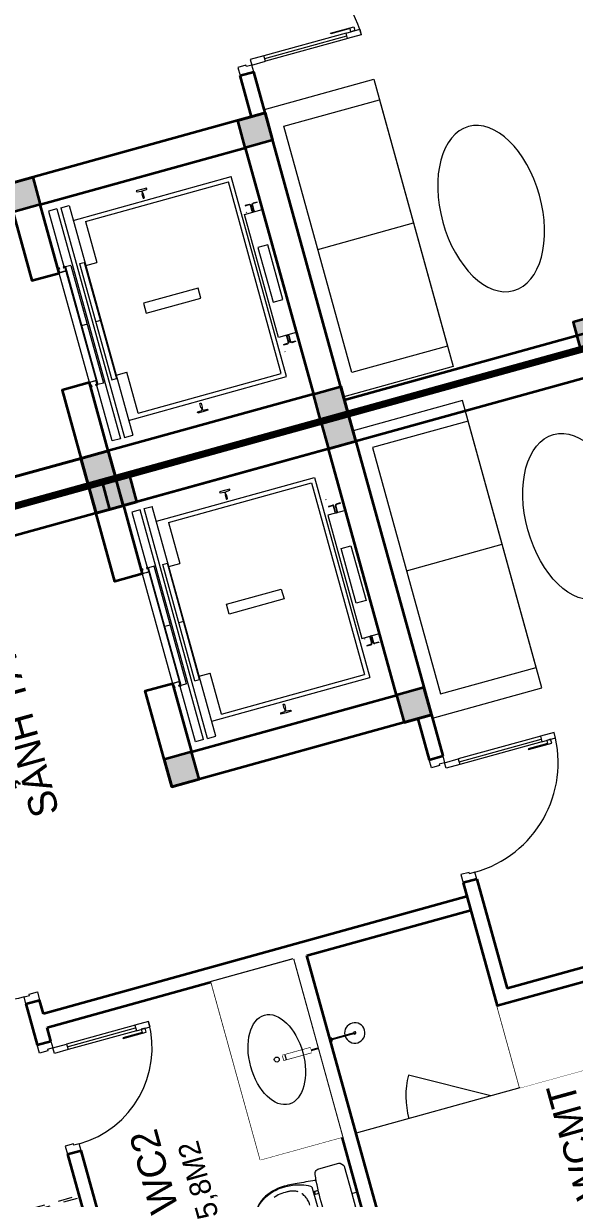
# Model space of a CAD drawing. Header units: metres. Extents: x 568332 to 569219, y 2065964 to 2066430.
# Drawn here: x 568531.89 to 568535.77, y 2066396.78 to 2066405.06 of the extents above; entities that cross this region are included whole.
import ezdxf

# ---------------------------------------------------------------- set-up
doc = ezdxf.new("R2010")
doc.units = ezdxf.units.M
for name, pattern in [('$AUDIT_BAD_LTYPE2', [0]), ('HIDDEN', [0.375, 0.25, -0.125]), ('X-5M-G-MB PHONGNGU$0$HIDDEN2', [0.1875, 0.125, -0.0625]), ('xref-thap C (mb tang 32-2)$0$HIDDEN', [0.375, 0.25, -0.125])]:
    doc.linetypes.add(name, pattern=pattern)
doc.layers.get('0').update_dxf_attribs({"linetype": 'CONTINUOUS'})
doc.layers.get('DEFPOINTS').update_dxf_attribs({"linetype": 'CONTINUOUS'})
for name, color, linetype, lineweight in [('-CONCRETE', 1, 'CONTINUOUS', 35), ('-DIM', 9, 'CONTINUOUS', 13), ('-DOOR', 137, 'CONTINUOUS', 9), ('-FURNITURE', 46, 'CONTINUOUS', 9), ('-LINE1', 7, 'CONTINUOUS', 18), ('-LINE2', 252, 'CONTINUOUS', 9), ('-WALL', 4, 'CONTINUOUS', 35), ('TEXT25', 2, 'CONTINUOUS', 13)]:
    doc.layers.add(name, color=color, linetype=linetype, lineweight=lineweight)
doc.layers.add('-RANH GIOI LO DAT', color=12, linetype='CONTINUOUS')
doc.styles.add('SVN_AVO_thuong', font='')
doc.styles.add('T1', font='', dxfattribs={"height": 200})
doc.styles.get('SVN_AVO_thuong').set_extended_font_data('SVN-Avo')
doc.styles.get('T1').set_extended_font_data('VNgeometric Light')

# ---------------------------------------------------------------- blocks, each defined once
blk = doc.blocks.new('X-5M-DH-2-CORE$0$A$C75E80C28')
at = {"layer": '-LINE2', "linetype": 'Continuous', "ltscale": 2}
for p, q in [((-510.0000099998433, -21.5000000000291), (-510.0000099998579, -50.60000000000582)), ((-506.8000099998899, -21.5000000000291), (-510.0000099998433, -21.5000000000291)), ((-510.0000099998579, -108.5000000000291), (-510.0000099998433, -79.39999999999418)), ((-506.8000099998899, -21.5000000000291), (-506.8000099999044, -50.60000000000582)), ((-506.8000099999044, -108.5000000000291), (-506.8000099998899, -79.39999999999418)), ((-456.2000100000296, -56.79999999998836), (-500.6000099999364, -56.80000000001746)), ((-456.2000100000441, -60), (-500.600009999951, -60.0000000000291)), ((-456.2000100000296, -70), (-500.6000099999364, -70.0000000000291)), ((-456.2000100000296, -73.19999999995343), (-500.6000099999364, -73.19999999998254)), ((-453.2000100000441, -63), (-453.2000100000296, -67)), ((-450.0000099998579, -63), (-450.0000099998433, -67)), ((450.0000100000616, -63), (450.0000100000761, -67)), ((453.200010000015, -63), (453.2000100000296, -67)), ((456.2000100000296, -56.79999999998836), (500.6000100000529, -56.79999999998836)), ((456.200010000015, -60), (500.6000100000383, -60)), ((456.2000100000296, -70), (500.6000100000529, -70)), ((456.2000100000296, -73.19999999995343), (500.6000100000529, -73.19999999995343)), ((506.8000100001227, -21.5), (510.0000100000761, -21.5)), ((506.8000100001227, -21.5), (506.8000100001082, -50.59999999997672)), ((506.8000100001227, -108.5), (506.8000100001227, -79.39999999996508)), ((510.0000100000761, -21.5), (510.0000100000616, -50.59999999997672)), ((510.0000100000761, -108.5), (510.0000100000761, -79.39999999996508)), ((-731.0000002632733, -148.9999999649008), (730.9999997367267, -148.9999999649299)), ((-731.0000002698944, -1304.999999934109), (-731.0000002632733, -148.9999999649008)), ((-556.8000102631631, -112.4999999912397), (-560.0000102631166, -112.4999999912397)), ((456.800009736864, -112.4999999912397), (460.0000097368174, -112.4999999912397)), ((730.9999997301056, -1304.999999934109), (730.9999997367267, -148.9999999649299)), ((-700.0000002632733, -178.9999999649008), (699.9999997367267, -178.9999999649299)), ((-700.0000002699089, -1224.999999934109), (-700.0000002632733, -178.9999999649008)), ((699.9999997300911, -1224.999999934109), (699.9999997367267, -178.9999999649299)), ((-700.0000002699089, -1224.999999934109), (-400.0000002699089, -1224.999999934138)), ((-400.0000002698944, -1304.999999934138), (-400.0000002699089, -1224.999999934138)), ((699.9999997300911, -1224.999999934109), (399.9999997300911, -1224.999999934109)), ((399.9999997301056, -1304.999999934109), (399.9999997300911, -1224.999999934109)), ((839.9999997301056, -1304.999999934109), (-840.0000002698944, -1304.999999934109)), ((-840.0000002698944, -1364.999999934109), (-840.0000002698944, -1304.999999934109)), ((424.9999997301056, -1308.999999934109), (-425.0000002698944, -1308.999999934109)), ((-425.0000002699089, -1342.999999934109), (-425.0000002698944, -1308.999999934109)), ((-2.6989437174052e-07, -1308.999999934109), (-2.699089236557484e-07, -1342.999999934109)), ((424.9999997300911, -1342.999999934109), (424.9999997301056, -1308.999999934109)), ((839.9999997301056, -1364.999999934109), (839.9999997301056, -1304.999999934109)), ((839.9999997301056, -1364.999999934109), (-840.0000002698944, -1364.999999934109)), ((839.9999997301056, -1394.999999934109), (-840.0000002698944, -1394.999999934109)), ((-840.0000002698944, -1394.999999934109), (-840.0000002698944, -1454.999999934109)), ((429.9999997300911, -1405.999999934138), (-430.0000002699089, -1405.999999934109)), ((-430.0000002699089, -1405.999999934109), (-430.0000002698944, -1445.999999934109)), ((424.9999997300911, -1342.999999934109), (-425.0000002699089, -1342.999999934109)), ((-2.699089236557484e-07, -1405.999999934109), (-2.6989437174052e-07, -1445.999999934109)), ((429.9999997300911, -1405.999999934138), (429.9999997301056, -1445.999999934138)), ((839.9999997301056, -1394.999999934109), (839.9999997301056, -1454.999999934109)), ((-840.0000002698944, -1454.999999934109), (-435.0000002698944, -1454.999999934109)), ((-435.0000002698944, -1449.999999934109), (-435.0000002699089, -1459.999999934109)), ((-435.0000002698944, -1449.999999934109), (-400.0000002698944, -1449.999999934138)), ((-435.0000002699089, -1459.999999934109), (-425.0000002699089, -1459.999999934109)), ((-435.0000002698653, -1489.999999934109), (-435.0000002698653, -1499.999999934109)), ((-435.0000002698653, -1489.999999934109), (-425.0000002698653, -1489.999999934109)), ((-433.4000002698012, -1451.599999934086), (-433.4000002698012, -1458.399999934074)), ((-433.4000002698012, -1451.599999934086), (-401.6000002697547, -1451.599999934086)), ((-433.4000002698012, -1458.399999934074), (-425.0000002698944, -1458.399999934074)), ((429.9999997301056, -1445.999999934138), (-430.0000002698944, -1445.999999934109)), ((-425.0000002698944, -1458.399999934074), (-425.0000002699089, -1459.999999934109)), ((-425.0000002698653, -1489.999999934109), (-425.0000002698653, -1491.599999934086)), ((-401.6000002697547, -1451.599999934086), (-401.6000002697256, -1498.399999934074)), ((399.9999997301056, -1449.999999934109), (-400.0000002698944, -1449.999999934138)), ((-400.0000002698944, -1449.999999934138), (-400.0000002698653, -1499.999999934138)), ((399.9999997301056, -1449.999999934109), (399.9999997301347, -1499.999999934109)), ((434.9999997301056, -1449.999999934109), (399.9999997301056, -1449.999999934109)), ((401.5999997301988, -1451.599999934086), (401.5999997302279, -1498.399999934074)), ((433.3999997302453, -1451.599999934086), (401.5999997301988, -1451.599999934086)), ((433.3999997302453, -1458.399999934074), (424.9999997301056, -1458.399999934074)), ((424.9999997301056, -1458.399999934074), (424.9999997301056, -1459.999999934109)), ((434.9999997301056, -1459.999999934109), (424.9999997301056, -1459.999999934109)), ((424.9999997301347, -1489.999999934109), (424.9999997301347, -1491.599999934086)), ((434.9999997301347, -1489.999999934109), (424.9999997301347, -1489.999999934109)), ((433.3999997302453, -1451.599999934086), (433.3999997302453, -1458.399999934074)), ((434.9999997301056, -1449.999999934109), (434.9999997301056, -1459.999999934109)), ((839.9999997301056, -1454.999999934109), (434.9999997301056, -1454.999999934109)), ((434.9999997301347, -1489.999999934109), (434.9999997301347, -1499.999999934109)), ((-435.0000002698653, -1499.999999934109), (-400.0000002698653, -1499.999999934138)), ((-433.4000002697721, -1491.599999934086), (-433.4000002697721, -1498.399999934074)), ((-433.4000002697721, -1491.599999934086), (-425.0000002698653, -1491.599999934086)), ((-433.4000002697721, -1498.399999934074), (-401.6000002697256, -1498.399999934074)), ((434.9999997301347, -1499.999999934109), (399.9999997301347, -1499.999999934109)), ((433.3999997302744, -1498.399999934074), (401.5999997302279, -1498.399999934074)), ((433.3999997302744, -1491.599999934086), (424.9999997301347, -1491.599999934086)), ((433.3999997302744, -1491.599999934086), (433.3999997302744, -1498.399999934074))]:
    blk.add_line(p, q, dxfattribs=at)
for points in [[(-450.0000000000146, 0), (-450, -130), (450, -130), (449.9999999999854, 0)], [(-200, -29), (200.0000000001164, -29), (200.0000000001164, -101), (-200, -101)], [(-36.0000002632587, -583.9999999649008), (35.9999997367413, -583.9999999649008), (35.99999973675585, -983.9999999649008), (-36.00000026324415, -983.9999999649008)]]:
    blk.add_lwpolyline(points, close=True, dxfattribs=at)
for points in [[(-780.0000002632587, -788.9999999649008), (-751.0000002632587, -788.9999999649299, 0.414213562373095), (-750.0000002632733, -787.9999999649008), (-750.0000002632587, -783.9999999649008), (-750.0000002632587, -779.9999999649008, 0.414213562373095), (-751.0000002632733, -778.9999999649299), (-780.0000002632733, -778.9999999649881, -0.2569775838576673), (-784.1207396915852, -781.9399999648449), (-797.9000002631656, -781.939999964874, -0.414213562373095), (-800.9000002631656, -778.939999964874), (-804.0000002632587, -749.4999999649008, 0.414213562373095), (-807.0000002632587, -746.4999999649008), (-812.0000002632587, -746.4999999649008), (-812.0000002632587, -783.9999999649008), (-812.0000002632587, -821.4999999649008), (-807.0000002632587, -821.4999999649008, 0.414213562373095), (-804.0000002632587, -818.4999999649008), (-800.9000002631656, -789.0599999648693, -0.414213562373095), (-797.9000002631656, -786.0599999648693), (-784.1207396915852, -786.0599999648402, -0.2569775838576673), (-780.0000002632587, -788.9999999647553)], [(779.9999997367413, -788.9999999649299), (750.9999997367413, -788.9999999649008, -0.414213562373095), (749.9999997367267, -787.9999999649299), (749.9999997367413, -783.9999999649299), (749.9999997367413, -779.9999999649299, -0.414213562373095), (750.9999997367267, -778.9999999649008), (779.9999997368432, -778.9999999650172, 0.2569775838576673), (784.1207391653006, -781.939999964874), (797.899999736881, -781.9399999648449, 0.414213562373095), (800.899999736881, -778.9399999648449), (803.9999997367413, -749.4999999649008, -0.414213562373095), (806.9999997367413, -746.4999999649008), (811.9999997367413, -746.4999999649008), (811.9999997367413, -783.9999999649008), (811.9999997367413, -821.4999999649008), (806.9999997367413, -821.4999999649008, -0.414213562373095), (803.9999997367413, -818.4999999649008), (800.899999736881, -789.0599999648402, 0.414213562373095), (797.899999736881, -786.0599999648402), (784.1207391653006, -786.0599999648693, 0.2569775838576672), (779.9999997368577, -788.9999999647844)]]:
    blk.add_lwpolyline(points, format="xyb", dxfattribs=at)
for centre, radius, start, end in [((-500.600009999951, -50.60000000000582), 9.400000000001475, 180, 270), ((-500.6000099999364, -79.39999999999418), 9.399999999997844, 90, 180), ((-500.600009999951, -50.60000000000582), 6.200000000004374, 180, 270), ((-500.6000099999364, -79.39999999999418), 6.19999999999734, 90, 180), ((-456.2000100000441, -63), 6.19999999999713, 0, 90), ((-456.2000100000441, -63), 3.000000000000045, 0, 90), ((-456.2000100000296, -67), 6.20000000000076, 270, 0), ((-456.2000100000296, -67), 2.999999999999834, 270, 0), ((456.200010000015, -63), 6.19999999999713, 90, 180), ((456.2000100000296, -67), 6.20000000000076, 180, 270), ((456.200010000015, -63), 3.000000000000045, 90, 180), ((456.2000100000296, -67), 2.999999999999834, 180, 270), ((500.6000100000383, -50.59999999997672), 6.200000000004374, 270, 0), ((500.6000100000383, -50.59999999997672), 9.400000000001475, 270, 0), ((500.6000100000529, -79.39999999996508), 9.399999999997844, 0, 90), ((500.6000100000529, -79.39999999996508), 6.19999999999734, 0, 90)]:
    blk.add_arc(centre, radius, start, end, dxfattribs=at)
blk = doc.blocks.new('A$C5C575821')
at = {"layer": '-CONCRETE'}
h = blk.add_hatch(color=256, dxfattribs=at)
h.dxf.hatch_style = 1
h.paths.add_polyline_path([(-0.00237559899687767, 200.0000000000146), (-0.00237559899687767, 1.455191522836685e-11), (199.9976244010031, 1.455191522836685e-11), (199.9976244010031, 200.0000000000146)])
blk.add_lwpolyline([(-0.00237559899687767, 1.455191522836685e-11), (199.9976244010031, 1.455191522836685e-11), (199.9976244010031, 200.0000000000146), (-0.00237559899687767, 200.0000000000146)], close=True, dxfattribs=at)
blk = doc.blocks.new('A$C3F71457E')
at = {"layer": '-CONCRETE'}
blk.add_lwpolyline([(-8.760252967476845e-09, -100.0000002632005), (0, 400), (-1500, 400.0000000000582), (-1500.00000001755, -1399.999999999942), (-1.754960976541042e-08, -1400), (-7.895869202911854e-08, -900.0000002632005), (199.9999999912397, -900.0000002982852), (199.9999999824504, -1600), (-1700.00000001755, -1600), (-1700, 600), (200, 600), (199.9999999912397, -100.0000002982852), (6.140908226370811e-08, -100.0000002632005)], dxfattribs=at)
at = {"layer": '-LINE1'}
blk.add_line((-7.895869202911854e-08, -900.0000002632005), (-8.760252967476845e-09, -100.0000002632005), dxfattribs=at)
at = {"layer": '-WALL'}
for p in [(-1699.997624401003, 399.9999999999854), (0.00237559899687767, 399.9999999999854), (-1699.997624401081, -1599.999999999959), (0.002375601565972829, -1600.000000021305)]:
    blk.add_blockref('A$C5C575821', p, dxfattribs=at)
at = {"color": 2, "rotation": 90}
blk.add_blockref('X-5M-DH-2-CORE$0$A$C75E80C28', (-1500.00000000876, -499.9999999999418), dxfattribs=at)
blk = doc.blocks.new('*U149')
at = {"linetype": '$AUDIT_BAD_LTYPE2'}
for p, q in [((70, 100), (70, 699.9999999999982)), ((90, 699.9999999999982), (90, 100))]:
    blk.add_line(p, q, dxfattribs=at)
for points in [[(50, 699.9999999999982), (90, 699.9999999999982), (90, 799.9999999999982), (50, 799.9999999999982), (50, 699.9999999999982)], [(50, 702.9059272893337), (50, 100)], [(50, 100), (90, 100), (90, 0), (50, 0), (50, 100)]]:
    blk.add_lwpolyline(points)
for points in [[(118.2698876160139, 594.5156181119073), (118.2698876160139, 764.1349438079906), (90, 764.1349438079906), (90, 735.8650561920058), (112.6159100928053, 735.8650561920058), (112.6159100928053, 594.5156181119073)], [(0, 0), (50, 0), (50, -40), (60, -40), (60, -99.99999999999272), (0, -99.99999999999272)], [(899.9999999999982, 1.3252863207713e-28), (849.9999999999982, 1.3252863207713e-28), (849.9999999999982, -40.00000000000001), (839.9999999999982, -40.00000000000001), (839.9999999999982, -99.99999999999272), (899.9999999999982, -99.99999999999272)]]:
    blk.add_lwpolyline(points, close=True)
at = {"linetype": '$AUDIT_BAD_LTYPE2', "ltscale": 0.3}
blk.add_arc((50, 0), 799.9999999999982, 0, 90, dxfattribs=at)
blk = doc.blocks.new('M12-T3')
at = {"layer": '-FURNITURE'}
blk.add_line((195572.7161539696, -494491.5079844166), (195572.7161539696, -495191.5079844166), dxfattribs=at)
for points in [[(196622.7161539696, -494391.507984399), (196622.7161539696, -495191.507984399), (194522.7161539696, -495191.5079844341), (194522.7161539696, -494391.5079844341)], [(196472.7161539696, -494491.507984399), (196472.7161539696, -495191.507984399), (194672.7161539696, -495191.5079844341), (194672.7161539696, -494491.5079844341)]]:
    blk.add_lwpolyline(points, close=True, dxfattribs=at)
at = {"layer": '-FURNITURE', "extrusion": (0, 0, -1)}
blk.add_ellipse((195523.6958664486, -495745.8464840932), major_axis=(599.6610878558713, -4.036936046773918e-13), ratio=0.5899940615450747, dxfattribs=at)
at = {"layer": '-RANH GIOI LO DAT', "linetype": 'HIDDEN', "ltscale": 10, "const_width": 50.00000000000002}
blk.add_lwpolyline([(200413.1609008312, -503107.2375879288), (205398.2550961971, -497721.4450850487), (205398.2550969124, -485088.7648229599), (194398.2550973892, -485088.7648229599), (194398.255096674, -503572.7263979912)], close=True, dxfattribs=at)
at = {"layer": '-WALL'}
for p, q in [((194398.2550970686, -500753.649166246), (194398.2550973376, -487089.4240357348)), ((194598.2550973376, -487287.3594691681), (194598.2550974029, -492489.5102775679)), ((194598.2550972234, -492489.5102775678), (194598.2550973333, -487289.4240357348)), ((196598.5420695988, -494289.5102775529), (196898.4567522555, -494289.5102775523)), ((196898.4567522555, -494289.5102775521), (196898.4567522555, -494389.5102775521)), ((194498.2550970732, -500553.6491651987), (194498.2550971831, -494389.5102775695)), ((196598.5420695988, -494389.5102775528), (196898.4567522555, -494389.5102775523))]:
    blk.add_line(p, q, dxfattribs=at)
at = {"layer": '-DOOR', "xscale": -1, "rotation": 180}
blk.add_blockref('*U149', (196898.4567522555, -494389.5102775521), dxfattribs=at)
at = {"layer": '-WALL'}
for p in [(194398.2550971426, -492689.5102759997), (194398.2550971878, -496289.5102759904)]:
    blk.add_blockref('A$C5C575821', p, dxfattribs=at)
at = {"layer": '-WALL', "xscale": -1, "rotation": 270}
blk.add_blockref('A$C3F71457E', (195998.2550973376, -492689.5102775528), dxfattribs=at)
at = {"layer": 'TEXT25', "style": 'SVN_AVO_thuong'}
blk.add_text('P. NGỦ MASTER', height=200, rotation=359.9999999899487, dxfattribs=at).set_placement((195524.335444492, -496968.6265357096))
blk = doc.blocks.new('*U18')
at = {"linetype": '$AUDIT_BAD_LTYPE2'}
for p, q in [((70, 100), (69.99999999999999, 599.9999999999982)), ((89.99999999999999, 599.9999999999982), (90, 100))]:
    blk.add_line(p, q, dxfattribs=at)
for points in [[(49.99999999999999, 599.9999999999982), (89.99999999999999, 599.9999999999982), (89.99999999999999, 699.9999999999982), (49.99999999999999, 699.9999999999982), (49.99999999999999, 599.9999999999982)], [(49.99999999999999, 602.9059272893337), (50, 100)], [(50, 100), (90, 100), (90, 0), (50, 0), (50, 100)]]:
    blk.add_lwpolyline(points)
for points in [[(118.2698876160139, 494.5156181119073), (118.2698876160139, 664.1349438079906), (89.99999999999999, 664.1349438079906), (89.99999999999999, 635.8650561920058), (112.6159100928053, 635.8650561920058), (112.6159100928053, 494.5156181119073)], [(0, 0), (50, 0), (50, -40), (60, -40), (60, -100.0001724930698), (0, -100.0001724930698)], [(799.9999999999982, 7.105427357601134e-15), (749.9999999999982, 7.105427357601134e-15), (749.9999999999982, -40), (739.9999999999982, -40), (739.9999999999982, -100.0001724930698), (799.9999999999982, -100.0001724930698)]]:
    blk.add_lwpolyline(points, close=True)
at = {"linetype": '$AUDIT_BAD_LTYPE2', "ltscale": 0.3}
blk.add_arc((50, 0), 699.9999999999982, 0, 90, dxfattribs=at)
blk = doc.blocks.new('shower')
for points in [[(180919.3447017173, -32316.45425928477), (180912.3337561736, -32316.45425928477), (180912.3337561736, -32146.62790954509), (180919.3447017173, -32146.62790954509)], [(180929.3839969719, -32326.62790954066), (180902.2944609144, -32326.62790954066), (180902.2944609144, -32316.45425928477), (180929.3839969719, -32316.45425928477)]]:
    blk.add_lwpolyline(points, close=True)
for radius, start, end in [(72, 272.7906698559544, 267.2093301440456), (8.346062492523743, 294.8355446212717, 245.1644553787283)]:
    blk.add_arc((180915.8392289462, -32146.62790954416), radius, start, end)
blk = doc.blocks.new('A$C18091ED7')
for p, q in [((9.957147995010018e-09, -42.13376978135784), (0, -3.786117304116488e-07)), ((146.1412317672475, -26.59467297248193), (179.181621938591, -26.59467296488583)), ((146.1412317672475, -26.59467297248193), (146.1412317680188, -30.17859706786112)), ((146.1412317680188, -30.17859706786112), (165.7503655985456, -30.17859706340823)), ((153.0594147269658, -36.79204952501459), (146.1412317680188, -30.17859706786112)), ((152.3191092506386, -2.717133611440659e-07), (152.3191092568413, -26.59467297093943)), ((152.3191092506386, -2.717133611440659e-07), (179.1816219322718, -2.654269337654114e-07)), ((153.0594147269658, -36.79204952501459), (165.7503656001572, -36.79204952192958)), ((153.0594147275151, -39.73033438943094), (153.0594147269658, -36.79204952501459)), ((153.0594147275151, -39.73033438943094), (178.4413164740145, -39.73033438349376)), ((153.0594147275151, -39.73033438943094), (178.4413164740145, -39.73033438349376)), ((153.0594147275151, -39.73033438943094), (153.0594147281554, -42.13376974494895)), ((185.3594994290725, -30.17859705851879), (165.7503655985456, -30.17859706340823)), ((178.4413164733487, -36.79204951884458), (165.7503656001572, -36.79204952192958)), ((185.3594994290725, -30.17859705851879), (178.4413164733487, -36.79204951884458)), ((178.4413164733487, -36.79204951884458), (178.4413164740145, -39.73033438349376)), ((178.4413164740145, -39.73033438349376), (178.4413164746547, -42.1337697392446)), ((179.1816219322718, -2.654269337654114e-07), (179.181621938591, -26.59467296488583)), ((179.181621938591, -26.59467296488583), (185.3594994283012, -26.59467296337243)), ((185.3594994283012, -26.59467296337243), (185.3594994290725, -30.17859705851879)), ((-83.25994817525861, -267.3592828898691), (-83.259948167517, -299.9634285944048)), ((-83.25994817257379, -278.4883151478134), (-83.25994817046012, -287.6388527823146)), ((-60.91100930959874, -290.0299398849311), (-83.25994816994717, -290.0299398901407)), ((-62.88950393904452, -265.3807882612164), (-81.28145355204106, -265.3807882657275)), ((-60.91100931491019, -267.3592828844266), (-60.91100930728498, -299.9634285889624)), ((60.9110093945892, -267.3592828557594), (60.9110094022144, -299.9634285600623)), ((60.91100939990065, -290.029939856031), (83.25994826024908, -290.0299398510542)), ((62.88950401780676, -265.3807882316178), (81.2814536308033, -265.3807882273395)), ((83.25994825493763, -267.3592828505498), (83.25994826256283, -299.9634285550856)), ((83.25994825750604, -278.488315108727), (83.2599482596197, -287.6388527429954)), ((165.3959958605519, -261.9873972070927), (165.3959958671003, -289.7349902229907)), ((167.8691141396885, -259.5142789271486), (228.0810223811895, -259.5142789128586)), ((167.8691141472664, -292.2081085020036), (206.7175896017579, -292.2081084926904)), ((230.5541406641933, -274.3229751045001), (230.5541406613593, -261.9873971916386))]:
    blk.add_line(p, q)
for points in [[(230.0000000517721, -218.5046414944518, -0.1374073801801567), (225.4781190853137, -234.6482587013161), (221.7949787454636, -240.7070387715066, -0.2360805181595358), (198.2560902649639, -255.4947853636986, -0.0519608230665726), (-198.2560901437319, -255.4947854572965, -0.236080518165078), (-221.7949786317113, -240.7070388760185), (-225.4781189743626, -234.6482588077488, -0.1374073801809237), (-229.9999999484608, -218.5046416030382), (-229.9999999831671, -71.98694829508895, -0.1989123673786679), (-226.3782021181105, -63.2431547633314), (-208.8906150607545, -45.75556769772083, -0.1989123673792025), (-200.1468215308087, -42.13376982865157), (9.971699910238385e-09, -42.13376978135784), (200.1468215506357, -42.13376973403501, -0.1989123673792025), (208.8906150822841, -45.75556759897154), (226.3782021480001, -63.24315465634572, -0.1989123673791691), (230.0000000170658, -71.98694818626973)], [(144.14367173758, -618.9627606730501, -0.2124047892419209), (26.30999211127346, -734.491494372196, -0.0276853236339062), (-0.5628229983012716, -738.609219571983, -0.0222792448073508), (-26.30999181118386, -734.4914943844487, -0.2124047892421136), (-144.1436714920528, -618.9627607410075, -0.1427957259999892), (-167.2376623962118, -428.0139674870588, -0.0930051380368448), (-127.9331820271946, -309.1271633332653, -0.2564387014614383), (-111.240849547703, -299.9634286007786), (4.746470949612558e-08, -299.9634285748762), (111.2408496426324, -299.9634285482753, -0.2564387014619951), (127.933182126606, -309.1271632729331, -0.0930051380368741), (167.2376625517572, -428.0139674081001, -0.1427957260000456)]]:
    blk.add_lwpolyline(points, format="xyb", close=True)
at = {"linetype": 'xref-thap C (mb tang 32-2)$0$HIDDEN', "ltscale": 100}
blk.add_lwpolyline([(61.00044987679576, -669.0176259216969, -0.1990312026443698), (1.417429302819073e-07, -698.769823720475, -0.1990312026443799), (-61.00044960746891, -669.0176259504806, -0.2189240232571595), (-131.9321382956405, -478.313622940972, -0.1537914605682739), (-112.4681372026971, -403.989815428853, -0.2367011859554165), (5.876427167095244e-08, -347.5870280214876, -0.2367011859554843), (112.4681373467611, -403.9898153757968, -0.1537914605681893), (131.9321384748619, -478.313622878748, -0.2189240232571754)], format="xyb", close=True, dxfattribs=at)
blk.add_circle((165.7503656100234, -78.39166221523192), 13.90362011701458)
for centre, radius, start, end in [((-81.28145355158267, -267.3592828894034), 1.978494623656905, 90.00000001354867, 180.0000000133402), ((-62.88950393858613, -267.3592828848923), 1.978494623656905, 1.334021322268115e-08, 90.00000001354867), ((62.88950401826514, -267.3592828552937), 1.978494623656905, 90.00000001354867, 180.0000000133402), ((81.28145363126168, -267.3592828510155), 1.978494623656905, 1.334021322268115e-08, 90.00000001354867), ((167.8691141402633, -261.9873972065106), 2.473118279571131, 90.00000001354867, 180.0000000133402), ((167.8691141466952, -289.7349902224087), 2.473118279571131, 180.0000000133402, 270.0000000135486), ((206.717589598069, -276.6690117186226), 15.53909677420133, 270.0000000135486, 306.4658507565522), ((168.3527972659103, -224.7572911087773), 80.08895368617857, 306.4658507565522, 320.3122930343796), ((228.0810223845983, -274.3229751050822), 2.473118279571131, 320.3122930343796, 1.334021322268115e-08)]:
    blk.add_arc(centre, radius, start, end)
for points, knots in [([(-155.6468228230951, -259.4535552573798), (-156.6353001506941, -267.2522313103836), (-164.2940232875517, -328.394745314552), (-169.1545302536251, -385.0939582949213), (-183.68571763406, -527.7705276800843), (-135.602968026873, -679.1126648240606), (-50.29344375100118, -735.2493608418445), (-19.70048385594782, -741.0901266933652), (1.531116140540689e-07, -743.6724421556864)], [130.6139379315478, 130.6139379315478, 130.6139379315478, 130.6139379315478, 152.8521090939923, 311.1293507817257, 417.703951170228, 561.3833927516608, 697.6926317810714, 710.812262267882, 710.812262267882, 710.812262267882, 710.812262267882]), ([(155.6468228994709, -259.4535551877343), (156.6353002305841, -267.2522312389628), (164.2940233960289, -328.3947452375724), (169.1545303888706, -385.0939582149149), (183.6857178367027, -527.7705275934422), (135.6029683008201, -679.1126647599449), (50.29344405157826, -735.2493608178338), (19.70048415924612, -741.0901266841101), (1.530679583083838e-07, -743.6724421554536)], [130.613937934949, 130.613937934949, 130.613937934949, 130.613937934949, 152.8521090939923, 311.1293507817257, 417.703951170228, 561.3833927516608, 697.6926317810714, 710.812262267882, 710.812262267882, 710.812262267882, 710.812262267882])]:
    blk.add_open_spline(points, degree=3, knots=knots)
blk = doc.blocks.new('Sink_Cicle')
blk.add_lwpolyline([(17.49999987077899, -50.00226151314564), (-17.49999987077899, -49.99773848685436), (-17.51615354442038, -252.2967581441626), (17.48384613892995, -252.3012811850058)], close=True)
blk.add_circle((0, -300), 17.5)
at = {"layer": 'DEFPOINTS'}
blk.add_line((0, -100), (0, 0), dxfattribs=at)
blk.add_wipeout([(17.499999870775355, -50.00226151314928), (-17.49999987078263, -49.99773848685436), (-17.516153544427652, -252.29675814416623), (17.48384613892631, -252.3012811850058)])
at = {"layer": '-FURNITURE', "linetype": 'Continuous'}
blk.add_ellipse((0, -300), major_axis=(-325, 0), ratio=0.5846153846153846, dxfattribs=at)
blk.add_line((-17.51421511289664, -237.2967582757119), (17.48578462866135, -237.3012813020032))
blk = doc.blocks.new('*U286')
at = {"ltscale": 300}
blk.add_lwpolyline([(0, 0), (2197.849191618719, 0), (2197.849191618719, -600), (0, -600)], close=True, dxfattribs=at)
blk.add_wipeout([(0, 7.275957614183426e-12), (2197.8491916187095, 7.275957614183426e-12), (2197.8491916187095, -600), (0, -600)], dxfattribs=at)
blk.add_blockref('Sink_Cicle', (1098.92459580936, 0), dxfattribs=at)
blk = doc.blocks.new('*U284')
at = {"ltscale": 300}
blk.add_lwpolyline([(0, 0), (1300.152260425515, 0), (1300.152260425515, -600), (0, -600)], close=True, dxfattribs=at)
blk.add_wipeout([(0, 7.275957614183426e-12), (1300.1522604255042, 7.275957614183426e-12), (1300.1522604255042, -600), (0, -600)], dxfattribs=at)
blk.add_blockref('Sink_Cicle', (650.0761302127576, 0), dxfattribs=at)
blk = doc.blocks.new('*U285')
at = {"linetype": 'X-5M-G-MB PHONGNGU$0$HIDDEN2'}
for points in [[(0, 600.0000000004657), (0, 0), (2181.80704683366, -7.813277997782289e-10), (2181.80704683366, 599.9999999996843)], [(2161.80704683366, 579.999661371611), (2161.80704683366, 19.99966137161112), (20, 20.00000000046566), (20, 580.0000000004657)], [(2161.80704683366, 286.6991212946932), (2161.80704683366, 313.0991212946), (20, 313.0991212953813), (19.99999859370291, 286.6991212952417)], [(113.7817614636733, 319.1750910408318), (109.4317788550979, 319.1750910408318), (109.4317788550979, 280.441767644881), (113.7817614636733, 280.441767644881)], [(227.7817614636733, 319.1750910407849), (223.4317788550979, 319.1750910407849), (223.4317788550979, 280.4417676448341), (227.7817614636733, 280.4417676448341)], [(341.7817614636733, 319.175091040738), (337.4317788550979, 319.175091040738), (337.4317788550979, 280.4417676447872), (341.7817614636733, 280.4417676447872)], [(455.7817614636733, 319.1750910406911), (451.4317788550979, 319.1750910406911), (451.4317788550979, 280.4417676447403), (455.7817614636733, 280.4417676447403)], [(569.7817614636733, 319.1750910406442), (565.431778855098, 319.1750910406442), (565.431778855098, 280.4417676446934), (569.7817614636733, 280.4417676446934)], [(683.7817614636733, 319.1750910405973), (679.431778855098, 319.1750910405973), (679.431778855098, 280.4417676446465), (683.7817614636733, 280.4417676446465)], [(797.7817614636733, 319.1750910405504), (793.431778855098, 319.1750910405504), (793.431778855098, 280.4417676445996), (797.7817614636733, 280.4417676445996)], [(911.7817614636733, 319.1750910405035), (907.431778855098, 319.1750910405035), (907.431778855098, 280.4417676445527), (911.7817614636733, 280.4417676445527)], [(1025.781761463673, 319.1750910404566), (1021.431778855098, 319.1750910404566), (1021.431778855098, 280.4417676445057), (1025.781761463673, 280.4417676445057)], [(1139.781761463673, 319.1750910404097), (1135.431778855098, 319.1750910404097), (1135.431778855098, 280.4417676444588), (1139.781761463673, 280.4417676444588)], [(1253.781761463673, 319.1750910403628), (1249.431778855098, 319.1750910403628), (1249.431778855098, 280.4417676444119), (1253.781761463673, 280.4417676444119)], [(1367.781761463673, 319.1750910403159), (1363.431778855098, 319.1750910403159), (1363.431778855098, 280.441767644365), (1367.781761463673, 280.441767644365)], [(1481.781761463673, 319.175091040269), (1477.431778855098, 319.175091040269), (1477.431778855098, 280.4417676443181), (1481.781761463673, 280.4417676443181)], [(1595.781761463673, 319.175091040222), (1591.431778855098, 319.175091040222), (1591.431778855098, 280.4417676442712), (1595.781761463673, 280.4417676442712)], [(1709.781761463673, 319.1750910401751), (1705.431778855098, 319.1750910401751), (1705.431778855098, 280.4417676442243), (1709.781761463673, 280.4417676442243)], [(1823.781761463673, 319.1750910401282), (1819.431778855098, 319.1750910401282), (1819.431778855098, 280.4417676441774), (1823.781761463673, 280.4417676441774)], [(1937.781761463673, 319.1750910400813), (1933.431778855098, 319.1750910400813), (1933.431778855098, 280.4417676441305), (1937.781761463673, 280.4417676441305)], [(2051.781761463673, 319.1750910400344), (2047.431778855098, 319.1750910400344), (2047.431778855098, 280.4417676440836), (2051.781761463673, 280.4417676440836)]]:
    blk.add_lwpolyline(points, close=True, dxfattribs=at)
for points in [[(122.2409142897814, 313.1103512093413), (122.2409142897814, 515.2497102723445), (100.1765458012815, 515.2497102723445), (100.1765458012815, 313.1103512093413)], [(236.2409142897814, 313.1103512092944), (236.2409142897814, 515.2497102722975), (214.1765458012815, 515.2497102722975), (214.1765458012815, 313.1103512092944)], [(350.2409142897814, 313.1103512092475), (350.2409142897814, 515.2497102722507), (328.1765458012815, 515.2497102722507), (328.1765458012815, 313.1103512092475)], [(464.2409142897814, 313.1103512092006), (464.2409142897814, 515.2497102722037), (442.1765458012815, 515.2497102722037), (442.1765458012815, 313.1103512092006)], [(578.2409142897814, 313.1103512091537), (578.2409142897814, 515.2497102721569), (556.1765458012815, 515.2497102721569), (556.1765458012815, 313.1103512091537)], [(692.2409142897814, 313.1103512091068), (692.2409142897814, 515.24971027211), (670.1765458012815, 515.24971027211), (670.1765458012815, 313.1103512091068)], [(806.2409142897814, 313.1103512090599), (806.2409142897814, 515.249710272063), (784.1765458012815, 515.249710272063), (784.1765458012815, 313.1103512090599)], [(920.2409142897814, 313.110351209013), (920.2409142897814, 515.2497102720162), (898.1765458012815, 515.2497102720162), (898.1765458012815, 313.110351209013)], [(1034.240914289781, 313.1103512089661), (1034.240914289781, 515.2497102719692), (1012.176545801281, 515.2497102719692), (1012.176545801281, 313.1103512089661)], [(1148.240914289781, 313.1103512089192), (1148.240914289781, 515.2497102719224), (1126.176545801281, 515.2497102719224), (1126.176545801281, 313.1103512089192)], [(1262.240914289781, 313.1103512088723), (1262.240914289781, 515.2497102718754), (1240.176545801281, 515.2497102718754), (1240.176545801281, 313.1103512088723)], [(1376.240914289781, 313.1103512088254), (1376.240914289781, 515.2497102718285), (1354.176545801281, 515.2497102718285), (1354.176545801281, 313.1103512088254)], [(1490.240914289781, 313.1103512087785), (1490.240914289781, 515.2497102717816), (1468.176545801281, 515.2497102717816), (1468.176545801281, 313.1103512087785)], [(1604.240914289781, 313.1103512087315), (1604.240914289781, 515.2497102717347), (1582.176545801281, 515.2497102717347), (1582.176545801281, 313.1103512087315)], [(1718.240914289781, 313.1103512086846), (1718.240914289781, 515.2497102716878), (1696.176545801281, 515.2497102716878), (1696.176545801281, 313.1103512086846)], [(1832.240914289781, 313.1103512086377), (1832.240914289781, 515.2497102716409), (1810.176545801281, 515.2497102716409), (1810.176545801281, 313.1103512086377)], [(1946.240914289781, 313.1103512085908), (1946.240914289781, 515.2497102715939), (1924.176545801281, 515.2497102715939), (1924.176545801281, 313.1103512085908)], [(2060.240914289781, 313.1103512085439), (2060.240914289781, 515.2497102715471), (2038.176545801281, 515.2497102715471), (2038.176545801281, 313.1103512085439)], [(100.1765458012815, 286.7103512094345), (100.1765458012815, 92.0852110228024), (122.2409142897814, 92.0852110228024), (122.2409142897814, 286.7103512094345)], [(214.1765458012815, 286.7103512093876), (214.1765458012815, 92.08521102275549), (236.2409142897814, 92.08521102275549), (236.2409142897814, 286.7103512093876)], [(328.1765458012815, 286.7103512093407), (328.1765458012815, 92.08521102270858), (350.2409142897814, 92.08521102270858), (350.2409142897814, 286.7103512093407)], [(442.1765458012815, 286.7103512092938), (442.1765458012815, 92.08521102266168), (464.2409142897814, 92.08521102266168), (464.2409142897814, 286.7103512092938)], [(556.1765458012815, 286.7103512092469), (556.1765458012815, 92.08521102261477), (578.2409142897814, 92.08521102261477), (578.2409142897814, 286.7103512092469)], [(670.1765458012815, 286.7103512092), (670.1765458012815, 92.08521102256786), (692.2409142897814, 92.08521102256786), (692.2409142897814, 286.7103512092)], [(784.1765458012815, 286.7103512091531), (784.1765458012815, 92.08521102252095), (806.2409142897814, 92.08521102252095), (806.2409142897814, 286.7103512091531)], [(898.1765458012815, 286.7103512091062), (898.1765458012815, 92.08521102247404), (920.2409142897814, 92.08521102247404), (920.2409142897814, 286.7103512091062)], [(1012.176545801281, 286.7103512090592), (1012.176545801281, 92.08521102242715), (1034.240914289781, 92.08521102242715), (1034.240914289781, 286.7103512090592)], [(1126.176545801281, 286.7103512090123), (1126.176545801281, 92.08521102238024), (1148.240914289781, 92.08521102238024), (1148.240914289781, 286.7103512090123)], [(1240.176545801281, 286.7103512089654), (1240.176545801281, 92.08521102233333), (1262.240914289781, 92.08521102233333), (1262.240914289781, 286.7103512089654)], [(1354.176545801281, 286.7103512089186), (1354.176545801281, 92.08521102228642), (1376.240914289781, 92.08521102228642), (1376.240914289781, 286.7103512089186)], [(1468.176545801281, 286.7103512088717), (1468.176545801281, 92.0852110222395), (1490.240914289781, 92.0852110222395), (1490.240914289781, 286.7103512088717)], [(1582.176545801281, 286.7103512088247), (1582.176545801281, 92.0852110221926), (1604.240914289781, 92.0852110221926), (1604.240914289781, 286.7103512088247)], [(1696.176545801281, 286.7103512087778), (1696.176545801281, 92.0852110221457), (1718.240914289781, 92.0852110221457), (1718.240914289781, 286.7103512087778)], [(1810.176545801281, 286.7103512087309), (1810.176545801281, 92.08521102209879), (1832.240914289781, 92.08521102209879), (1832.240914289781, 286.7103512087309)], [(1924.176545801281, 286.710351208684), (1924.176545801281, 92.08521102205188), (1946.240914289781, 92.08521102205188), (1946.240914289781, 286.710351208684)], [(2038.176545801281, 286.7103512086371), (2038.176545801281, 92.08521102200497), (2060.240914289781, 92.08521102200497), (2060.240914289781, 286.7103512086371)]]:
    blk.add_lwpolyline(points, dxfattribs=at)
blk = doc.blocks.new('M34-T3')
at = {"layer": '-FURNITURE'}
blk.add_line((201450.9793815613, -1158857.881477356), (201450.9793813229, -1159557.881477356), dxfattribs=at)
blk.add_lwpolyline([(197725.6036508083, -1158444.945744038), (198022.4537758827, -1157923.524605989)], dxfattribs=at)
for points in [[(200400.9793813229, -1158757.881477356), (200400.9793813229, -1159557.881477356), (202500.9793815613, -1159557.881477356), (202500.9793815613, -1158757.881477356)], [(200550.9793815613, -1158857.881477356), (200550.9793813229, -1159557.881477356), (202350.9793813229, -1159557.881477356), (202350.9793813229, -1158857.881477356)]]:
    blk.add_lwpolyline(points, close=True, dxfattribs=at)
blk.add_arc((197725.6036508083, -1158444.945744038), 600, 60.3467164091349, 90.00000159826428, dxfattribs=at)
blk.add_ellipse((201499.999669075, -1160112.219976902), major_axis=(-599.6610878558713, -4.772150094812673e-13), ratio=0.5899940615450747, dxfattribs=at)
at = {"layer": '-RANH GIOI LO DAT', "linetype": 'HIDDEN', "ltscale": 10, "const_width": 50.00000000000004}
blk.add_lwpolyline([(202625.2799110413, -1167939.099892139), (202625.2799110413, -1149455.138317585), (193625.2799105644, -1149455.138317347), (193625.2799098492, -1168635.60278511)], close=True, dxfattribs=at)
at = {"layer": '-WALL', "linetype": 'Continuous', "ltscale": 10}
for p, q in [((202625.2799108028, -1151455.138318062), (202625.2799110413, -1165119.363445282)), ((202425.2799110413, -1161655.626746178), (202425.282286644, -1151655.138318062))]:
    blk.add_line(p, q, dxfattribs=at)
at = {"layer": '-WALL'}
for p, q in [((198125.4408335686, -1155457.849317789), (195825.4506456852, -1155457.849318027)), ((198125.4408335686, -1155457.849317789), (198125.4408335686, -1155557.849318027)), ((199225.2387831211, -1155457.849318027), (198925.4408335686, -1155457.849318027)), ((198925.4408335686, -1155457.849318027), (198925.4408335686, -1155557.849318027)), ((195825.4506454468, -1155557.849318027), (198125.4408335686, -1155557.849318027)), ((198925.4408335686, -1155557.849318027), (199025.4407696724, -1155557.849318027)), ((199025.4407696724, -1155557.849318027), (199025.4407699108, -1157357.849318027)), ((199125.4402878284, -1158655.883770466), (199125.4408419132, -1155557.849318027)), ((199125.4408419132, -1155557.849318027), (199225.2387831211, -1155557.849318027)), ((195825.4506454468, -1157357.849318027), (199025.4407699108, -1157357.849318027)), ((195824.5428521633, -1157457.849317789), (199025.4130153656, -1157457.849318027)), ((199025.4130153656, -1157457.849318027), (199025.413015604, -1158655.883770466)), ((199225.2387831211, -1158655.883770466), (198325.6036508083, -1158655.883770466)), ((198325.6036508083, -1160853.732962132), (198325.6036508083, -1158655.883770466)), ((200425.1534657478, -1158655.883770466), (200125.2387833595, -1158655.883770466)), ((200125.2387833595, -1158655.883770466), (200125.2387831211, -1158755.883770466)), ((199225.2387831211, -1158755.883770466), (198425.6036505699, -1158755.883770466)), ((198425.6036508083, -1160953.732962132), (198425.6036505699, -1158755.883770466)), ((200425.1534657478, -1158755.883770466), (200125.2387831211, -1158755.883770466))]:
    blk.add_line(p, q, dxfattribs=at)
for points in [[(199225.2387831211, -1155457.849318027), (199225.2387831211, -1155557.849318027)], [(199225.2387831211, -1158755.883770466), (199225.2387831211, -1158655.883770466)]]:
    blk.add_lwpolyline(points, dxfattribs=at)
at = {"layer": '-DOOR', "xscale": -1}
blk.add_blockref('*U149', (200125.2387831211, -1155457.849318027), dxfattribs=at)
at = {"layer": '-DOOR', "rotation": 180}
for name, p in [('*U18', (198925.4408335686, -1155557.849318027)), ('*U149', (200125.2387831211, -1158755.883770466))]:
    blk.add_blockref(name, p, dxfattribs=at)
at = {"layer": '-FURNITURE', "extrusion": (0, 0, -1), "xscale": 0.9166666666659741, "yscale": 0.9166666666659741, "zscale": -0.916666666665974, "rotation": 180}
blk.add_blockref('*U285', (-195825.4506454468, -1154907.849318027), dxfattribs=at)
at = {"layer": '-FURNITURE', "rotation": 180}
for name, p in [('A$C18091ED7', (197325.2874326706, -1157357.849318027)), ('shower', (379325.6314387321, -1189784.477227449))]:
    blk.add_blockref(name, p, dxfattribs=at)
at = {"layer": '-WALL', "rotation": 90}
for name, p in [('A$C3F71457E', (201025.4404380322, -1157055.883770466)), ('A$C5C575821', (202625.4404973984, -1157055.22034955)), ('A$C5C575821', (202625.4404976368, -1158755.22034955))]:
    blk.add_blockref(name, p, dxfattribs=at)
at = {"layer": '-WALL'}
blk.add_blockref('A$C5C575821', (202425.282286644, -1157155.138317585), dxfattribs=at)
at = {"layer": 'TEXT25'}
for s, height, style, p in [('SẢNH TẦNG', 200, 'SVN_AVO_thuong', (200463.1691584587, -1156046.084187984)), ('WC2', 200, 'SVN_AVO_thuong', (197548.2666127682, -1156111.944375277)), ('5,8M2', 150, 'T1', (197425.6186435223, -1156371.171459913)), ('WCMT', 200, 'SVN_AVO_thuong', (196843.7990877628, -1159032.375844479))]:
    blk.add_text(s, height=height, rotation=1.598264265782983e-06, dxfattribs=dict(at, style=style)).set_placement(p)
at = {"layer": '-FURNITURE', "extrusion": (0, 0, -1), "xscale": -1, "zscale": -1}
for name, p, rotation in [('*U284', (-199025.4407699108, -1157357.849318027), 180), ('*U286', (-198325.6036508083, -1158655.883770466), 90)]:
    blk.add_blockref(name, p, dxfattribs=dict(at, rotation=rotation))
at = {"layer": '-FURNITURE'}
blk.add_lwpolyline([(197725.6036505699, -1158655.883770466), (197725.6036505699, -1157457.849318027)], dxfattribs=at)
at = {"layer": '-WALL'}
blk.add_line((198325.6036508083, -1160853.732962132), (198325.6036508083, -1158655.883770466), dxfattribs=at)

msp = doc.modelspace()

# ---------------------------------------------------------------- block references
at = {"layer": '-WALL', "color": 2, "true_color": 0xf1eb1f, "xscale": 0.001, "yscale": 0.001, "zscale": 0.001, "rotation": 105.4590240793294}
msp.add_blockref('M12-T3', (568109.4904218079, 2066083.165826503), dxfattribs=at)

# ---------------------------------------------------------------- next in the draw order: block references
at = {"layer": '-DIM', "xscale": 0.001, "yscale": 0.001, "zscale": 0.001, "rotation": 105.4590240781182}
msp.add_blockref('M34-T3', (567471.3528490951, 2065898.150150233), dxfattribs=at)

doc.saveas('drawing.dxf')
